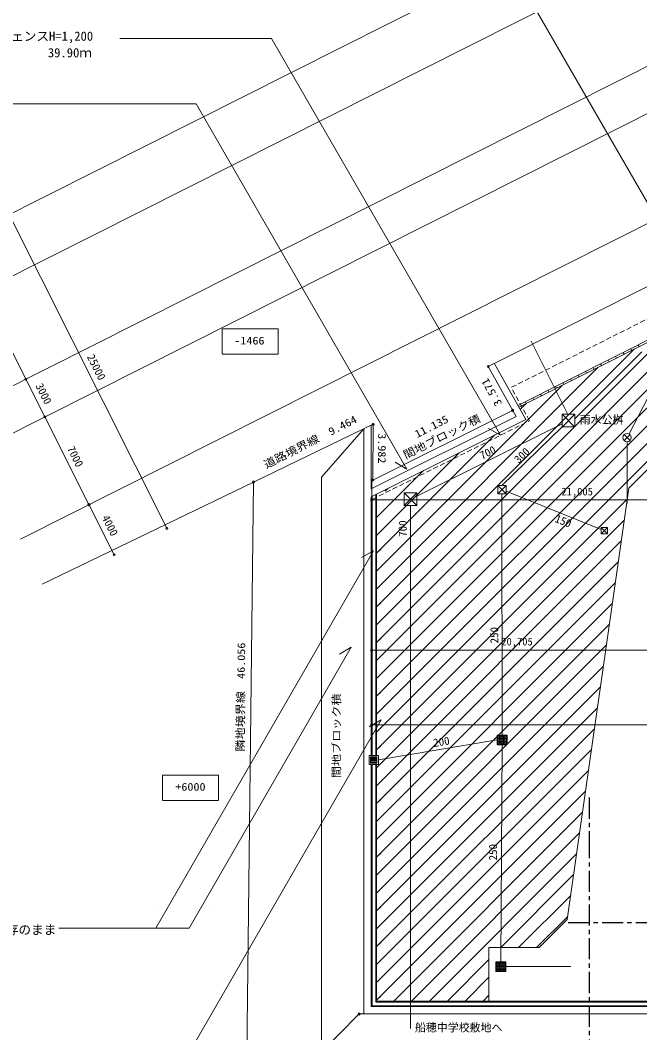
# Model space of a CAD drawing. Units: millimetres at full size, sheet at 1:300, with parts at other scales. Extents: x -120150 to 120150, y -84600 to 84600.
# Drawn here: x -68420 to -24283, y -44753 to 27312 of the extents above; entities that cross this region are included whole.
import ezdxf
from ezdxf.enums import TextEntityAlignment as Align

# ---------------------------------------------------------------- set-up
doc = ezdxf.new("R2010")
doc.units = ezdxf.units.MM
doc.header["$LTSCALE"] = 300
doc.header["$PDMODE"] = 32
doc.header["$PDSIZE"] = 150
doc.linetypes.add('CHAIN1', pattern=[8, 5, -1, 1, -1])
doc.linetypes.add('DASHED1', pattern=[1.8, 1.2, -0.6])
for name, color, linetype, lineweight in [('0-5_姿線', 7, 'Continuous', 13), ('0-6_文字線', 5, 'Continuous', 13), ('0-7_寸法線', 4, 'Continuous', 13), ('0-8_建具線', 1, 'Continuous', 13), ('0-9_ハッチ線', 3, 'Continuous', 13), ('0-C_強調線', 4, 'Continuous', 13), ('4-5_室別面積', 7, 'Continuous', 18), ('4-A_家具線', 1, 'Continuous', 18)]:
    doc.layers.add(name, color=color, linetype=linetype, lineweight=lineweight)
for name, color, linetype in [('4-1_庇', 7, 'CHAIN1'), ('4-D_強調線', 4, 'Continuous'), ('5-6_文字線', 7, 'Continuous')]:
    doc.layers.add(name, color=color, linetype=linetype)
doc.styles.add('ＭＳ ゴシック', font='')
doc.styles.get('ＭＳ ゴシック').set_extended_font_data('MS Gothic')

# ---------------------------------------------------------------- blocks, each defined once
blk = doc.blocks.new('blanked_dot')
at = {"color": 0, "linetype": 'Continuous', "lineweight": -2}
blk.add_circle((0, 0), 1.25, dxfattribs=at)

msp = doc.modelspace()

# ---------------------------------------------------------------- linework, layer by layer
at = {"layer": '0-5_姿線'}
for p, q in [((42888.5, 41883.4), (-35082.9, 2662.5)), ((-33099.6, -892.1), (-35082.9, 2662.5)), ((-43300.5, -5428.4), (-33343.4, -455)), ((-51799.5, -5556.5), (-43278, -1448.4)), ((-43300.5, -5428.4), (-43278, -1448.4)), ((-52326.9, -51553.5), (-51799.5, -5556.5)), ((-44271.9, -43416), (-52326.9, -51553.5)), ((-44271.9, -43416), (43228.1, -43416))]:
    msp.add_line(p, q, dxfattribs=at)
for centre, start, end in [((-35082.9, 2662.5), 0, 180), ((-35082.9, 2662.5), 180, 0), ((-33343.4, -455), 0, 180), ((-33343.4, -455), 180, 0), ((-43278, -1448.4), 0, 180), ((-43278, -1448.4), 180, 0), ((-51799.5, -5556.5), 0, 180), ((-51799.5, -5556.5), 180, 0), ((-43300.5, -5428.4), 0, 180), ((-43300.5, -5428.4), 180, 0), ((-44271.9, -43416), 0, 180), ((-44271.9, -43416), 180, 0)]:
    msp.add_arc(centre, 75, start, end, dxfattribs=at)
at = {"layer": '0-6_文字線', "color": 4}
for p, q in [((-54036.3, 5343.1), (-54036.3, 3563.1)), ((-54026.3, 5353.1), (-50046.3, 5353.1)), ((-50036.3, 5343.1), (-50036.3, 3563.1)), ((-54026.3, 3553.1), (-50046.3, 3553.1))]:
    msp.add_line(p, q, dxfattribs=at)
at = {"layer": '0-7_寸法線'}
for p, q in [((50413.5, 69175.7), (-75781.2, 5697.7)), ((53559.1, 62922.3), (-72741, -608.7)), ((54907.2, 60242.3), (-71438.1, -3311.5)), ((58052.8, 53988.8), (-68397.9, -9617.9))]:
    msp.add_line(p, q, dxfattribs=at)
at = {"layer": '0-8_建具線'}
for p, q in [((-69205.8, 13482.8), (-57971.6, -8850.9)), ((-71160.4, 8022.1), (-68014.8, 1768.7)), ((-68014.8, 1768.7), (-66666.7, -911.4)), ((-66666.7, -911.4), (-63521.2, -7164.8)), ((-63521.2, -7164.8), (-61723.7, -10738.2))]:
    msp.add_line(p, q, dxfattribs=at)
at = {"layer": '0-9_ハッチ線'}
for p, q in [((48616.1, 72749.1), (-77518.5, 9301.4)), ((-51799.5, -5556.5), (-66856.5, -12815.2))]:
    msp.add_line(p, q, dxfattribs=at)
for centre, start, end in [((-58281.2, -26425.2), 90, 180), ((-54301.2, -26425.2), 0, 90), ((-58540.6, -36145.6), 180, 270), ((-54560.6, -36145.6), 270, 0)]:
    msp.add_arc(centre, 10, start, end, dxfattribs=at)
at = {"layer": '0-C_強調線'}
for p, q in [((-58291.2, -26425.2), (-58291.2, -28205.2)), ((-58281.2, -26415.2), (-54301.2, -26415.2)), ((-54291.2, -26425.2), (-54291.2, -28205.2)), ((-58281.2, -28215.2), (-54301.2, -28215.2))]:
    msp.add_line(p, q, dxfattribs=at)
at = {"layer": '4-1_庇'}
for p, q in [((-27872.9, -31915.9), (-27872.9, -28015.9)), ((-27872.9, -58727.9), (-27872.9, -31595.3)), ((-29372.9, -36915.9), (62387.3, -36915.9))]:
    msp.add_line(p, q, dxfattribs=at)
at = {"layer": '4-5_室別面積'}
for p, q in [((-35040.6, 33899.2), (-18732.8, 5653.4)), ((-50512.9, 26019), (-61324.1, 26019)), ((-50512.9, 26019), (-34205.2, -2226.8)), ((-55879, 21367), (-69607.6, 21367)), ((-55879, 21367), (-40867.1, -4634.4)), ((-32969.5, -99), (-21373.3, 5734.1)), ((-32896.3, -230.1), (-21337.7, 5584.1)), ((-25465.4, 3675.7), (-25398, 3541.7)), ((-24929.4, 3945.3), (-24862, 3811.3)), ((-24393.4, 4214.9), (-24326, 4080.9)), ((-26537.4, 3136.4), (-26470, 3002.4)), ((-26001.4, 3406), (-25934, 3272)), ((-28145.4, 2327.6), (-28078, 2193.6)), ((-27609.4, 2597.2), (-27542, 2463.2)), ((-27073.4, 2866.8), (-27006, 2732.8)), ((-29753.5, 1518.7), (-29686, 1384.7)), ((-29217.4, 1788.3), (-29150, 1654.3)), ((-28681.4, 2057.9), (-28614, 1923.9)), ((-30825.5, 979.5), (-30758.1, 845.5)), ((-30289.5, 1249.1), (-30222.1, 1115.1)), ((-32433.5, 170.6), (-32366.1, 36.6)), ((-31897.5, 440.2), (-31830.1, 306.2)), ((-31361.5, 709.8), (-31294.1, 575.8)), ((-25048, -2124.4), (-23702.9, 437.9)), ((-43427.9, -6050.9), (-33099.6, -892.1)), ((-43947.9, -1771.4), (-43947.9, -43416)), ((-43427.9, -1520.7), (-43427.9, -6050.9)), ((-34205.2, -2226.8), (-35050.7, -1738.7)), ((-25399.2, -2601.6), (-24975, -2177.3)), ((-24973.5, -2603.4), (-25397.8, -2179.1)), ((-25185.6, -2691), (-25185.6, -7085.5)), ((-21493, -2415.9), (-25072.9, -5995.9)), ((-40867.1, -4634.4), (-41712.6, -4146.3)), ((-43027.9, -6410.1), (-43027.9, -25010.8)), ((-25072.9, -5995.9), (-29448, -36696)), ((-43427.9, -6609.8), (-43427.9, -25010.8)), ((-58762, -37314.6), (-43250.3, -10447.5)), ((-43250.3, -10447.5), (-44095.7, -10935.7)), ((-56385.2, -37314.6), (-44839.1, -17316.2)), ((-44839.1, -17316.2), (-45684.6, -17804.4)), ((-43556, -25010.8), (-42906, -25010.8)), ((-43556, -25660.8), (-43556, -25010.8)), ((-43456, -25185.8), (-43006, -25185.8)), ((-43006, -25185.8), (-43006, -25485.8)), ((-42906, -25010.8), (-42906, -25660.8)), ((-42906, -25660.8), (-43556, -25660.8)), ((-43456, -25260.8), (-43006, -25260.8)), ((-43456, -25335.8), (-43006, -25335.8)), ((-43456, -25410.8), (-43006, -25410.8)), ((-43456, -25485.8), (-43006, -25485.8)), ((-43427.9, -25660.8), (-43427.9, -42896)), ((-43027.9, -25660.8), (-43027.9, -42496)), ((-56385.2, -37314.6), (-65669.4, -37314.6)), ((-43027.9, -42496), (-22697.9, -42496)), ((-43427.9, -42896), (-22697.9, -42896))]:
    msp.add_line(p, q, dxfattribs=at)
at = {"layer": '4-5_室別面積', "color": 1}
for p, q in [((-34437.9, -23566), (-34437.9, -24266)), ((-34387.9, -23616), (-34387.9, -24216)), ((-33787.9, -23616), (-34387.9, -23616)), ((-33787.9, -23716), (-34387.9, -23716)), ((-34287.9, -23616), (-34287.9, -24216)), ((-34187.9, -23616), (-34187.9, -24216)), ((-34087.9, -23616), (-34087.9, -24216)), ((-33987.9, -23616), (-33987.9, -24216)), ((-33887.9, -23616), (-33887.9, -24216)), ((-33787.9, -24216), (-33787.9, -23616)), ((-34437.9, -24266), (-33737.9, -24266)), ((-33787.9, -23816), (-34387.9, -23816)), ((-33787.9, -23916), (-34387.9, -23916)), ((-33787.9, -24016), (-34387.9, -24016)), ((-33787.9, -24116), (-34387.9, -24116)), ((-34387.9, -24216), (-33787.9, -24216)), ((-33827.9, -39696), (-34527.9, -39696)), ((-33877.9, -39846), (-34477.9, -39846)), ((-33877.9, -39946), (-34477.9, -39946)), ((-33877.9, -40046), (-34477.9, -40046)), ((-33877.9, -40146), (-34477.9, -40146)), ((-33877.9, -40246), (-34477.9, -40246)), ((-34377.9, -39746), (-34377.9, -40346)), ((-34277.9, -39746), (-34277.9, -40346)), ((-34177.9, -39746), (-34177.9, -40346)), ((-34077.9, -39746), (-34077.9, -40346)), ((-33977.9, -39746), (-33977.9, -40346)), ((-33837.9, -40046), (-29188.2, -40046)), ((-33827.9, -40396), (-33827.9, -39696))]:
    msp.add_line(p, q, dxfattribs=at)
at = {"layer": '4-5_室別面積'}
for points in [[(-43947.9, -1771.4), (-46947.9, -5200.3), (-46947.9, -46416), (46240.1, -46416), (46015.8, 9905.8)], [(-43427.9, -6609.8), (-32407.9, -1105.6), (-34646.2, 2906.2)], [(-58297.1, -49493.8), (-42706.1, -22489.5), (-43551.6, -22977.7)], [(-35027.9, -42483.6), (-35027.9, -38696), (-31448, -38696), (-29448, -36696)]]:
    msp.add_lwpolyline(points, dxfattribs=at)
at = {"layer": '4-5_室別面積', "color": 1}
for points in [[(-33737.9, -24266), (-33737.9, -23566), (-34437.9, -23566)], [(-34527.9, -39696), (-34527.9, -40396), (-33827.9, -40396)]]:
    msp.add_lwpolyline(points, dxfattribs=at)
at = {"layer": '4-5_室別面積'}
msp.add_lwpolyline([(-43006, -25110.8), (-43006, -25560.8), (-43456, -25560.8), (-43456, -25110.8)], close=True, dxfattribs=at)
at = {"layer": '4-5_室別面積', "color": 1}
msp.add_lwpolyline([(-34477.9, -40346), (-33877.9, -40346), (-33877.9, -39746), (-34477.9, -39746)], close=True, dxfattribs=at)
at = {"layer": '4-5_室別面積'}
msp.add_circle((-25185.5, -2391), 300, dxfattribs=at)
at = {"layer": '4-A_家具線', "color": 3, "linetype": 'DASHED1'}
msp.add_line((-11387.4, 12266.3), (-33448.2, 1169.4), dxfattribs=at)
at = {"layer": '4-A_家具線'}
for p, q in [((-29399.9, -739.3), (-32019.6, 4468.6)), ((-28915.2, -1055.5), (-24145.6, 3714.1)), ((-40167, -6552.3), (-29815.2, -1411)), ((-28915.2, -735.8), (-29841.9, -1662.5)), ((-29815.2, -735.8), (-28915.2, -735.8)), ((-29815.2, -735.8), (-28908.5, -1642.5)), ((-28915.2, -735.8), (-28915.2, -1635.8)), ((-34102.9, -5796), (-29815.2, -1634.6)), ((-43377.9, -6822.3), (-43377.9, -5322.3)), ((-40167, -6327.6), (-41067, -6327.6)), ((-41067, -6327.6), (-41067, -7227.6)), ((-41067, -6327.6), (-40167, -7227.6)), ((-40171.9, -6327.6), (-41067, -7227.6)), ((-34402.9, -5796), (-33802.9, -6396)), ((-34402.9, -6396), (-33802.9, -6396)), ((-34087.9, -23566), (-34102.9, -6396)), ((-33802.9, -6396), (-33802.9, -5796)), ((-27041.4, -8925.5), (-33802.9, -6216.2)), ((-43377.9, -6822.3), (-22372.9, -6822.3)), ((-40620.7, -7227.6), (-40620.7, -10030.4)), ((-27041.4, -9241.2), (-26591.4, -8791.2)), ((-26591.4, -9241.2), (-27038.5, -8785.1)), ((-40620.7, -9490.3), (-40620.7, -44461.8)), ((-43377.9, -17529.3), (-43377.9, -16029.3)), ((-43377.9, -17529.3), (-22672.9, -17529.3)), ((-43377.9, -22848), (-43377.9, -21348)), ((-43377.9, -22848), (-2872.9, -22848)), ((-42906, -25335.8), (-34437.9, -23916)), ((-34177.9, -39696), (-34087.9, -24266))]:
    msp.add_line(p, q, dxfattribs=at)
at = {"layer": '4-A_家具線', "color": 3, "linetype": 'DASHED1'}
msp.add_lwpolyline([(-43338.6, -6788.8), (-32131.3, -1190.9), (-33448.2, 1169.4)], dxfattribs=at)
at = {"layer": '4-A_家具線'}
for points in [[(-29815.2, -735.8), (-29815.2, -1635.8), (-28915.2, -1635.8)], [(-41067, -7227.6), (-40167, -7227.6), (-40167, -6327.6)]]:
    msp.add_lwpolyline(points, dxfattribs=at)
for points in [[(-33802.9, -5796), (-34402.9, -5796), (-34402.9, -6396)], [(-27041.4, -9241.2), (-26591.4, -9241.2), (-26591.4, -8791.2), (-27041.4, -8791.2)]]:
    msp.add_lwpolyline(points, close=True, dxfattribs=at)
for p in [(-43377.9, -6822.3), (-43377.9, -17529.3), (-43377.9, -22848)]:
    msp.add_point(p, dxfattribs=at)
at = {"layer": '4-D_強調線'}
for p, q in [((-43077.9, -6435), (-43077.9, -25010.8)), ((-43377.9, -6584.9), (-43377.9, -25010.8)), ((-43377.9, -25660.8), (-43377.9, -42846)), ((-43077.9, -25660.8), (-43077.9, -42546)), ((-43377.9, -42846), (-22697.9, -42846)), ((-43077.9, -42546), (-22697.9, -42546))]:
    msp.add_line(p, q, dxfattribs=at)
at = {"layer": '5-6_文字線'}
for p, q in [((-43027.9, -18261.5), (-19182.4, 5584.1)), ((-43027.9, -20807.1), (-16636.8, 5584.1)), ((-43027.9, -19534.3), (-17909.6, 5584.1)), ((-43027.9, -16988.7), (-20455.1, 5584.1)), ((-43027.9, -15716), (-22122.9, 5189.1)), ((-43027.9, -22079.9), (-16113.7, 4834.4)), ((-43027.9, -14443.2), (-24684, 3900.8)), ((-43027.9, -13170.4), (-27245, 2612.6)), ((-43027.9, -11897.6), (-29806, 1324.4)), ((-32802.1, -399), (-32367, 36.1)), ((-43027.9, -10624.8), (-34607.2, -2204.1)), ((-43027.9, -23352.7), (-22647.9, -2972.7)), ((-43027.9, -9352), (-37150.2, -3474.2)), ((-43027.9, -8079.2), (-39693.1, -4744.4)), ((-42427.9, -6206.4), (-42236.1, -6014.5)), ((-43027.9, -24625.5), (-25185.1, -6782.6)), ((-43027.9, -8079.2), (-42727.9, -7779.2)), ((-43027.9, -25898.3), (-25396.6, -8266.9)), ((-43027.9, -9352), (-42727.9, -9052)), ((-43027.9, -27171.1), (-25608.1, -9751.3)), ((-43027.9, -10624.8), (-42727.9, -10324.8)), ((-43027.9, -28443.9), (-25819.6, -11235.6)), ((-43027.9, -11897.6), (-42727.9, -11597.6)), ((-43027.9, -29716.7), (-26031.2, -12719.9)), ((-43027.9, -13170.4), (-42727.9, -12870.4)), ((-43027.9, -14443.2), (-42727.9, -14143.2)), ((-43027.9, -30989.5), (-26242.7, -14204.2)), ((-43027.9, -15716), (-42727.9, -15416)), ((-43027.9, -32262.3), (-26454.2, -15688.5)), ((-43027.9, -16988.7), (-42727.9, -16688.7)), ((-43027.9, -33535), (-26665.8, -17172.9)), ((-43027.9, -18261.5), (-42727.9, -17961.5)), ((-43027.9, -34807.8), (-26877.3, -18657.2)), ((-43027.9, -19534.3), (-42727.9, -19234.3)), ((-43027.9, -36080.6), (-27088.8, -20141.5)), ((-43027.9, -20807.1), (-42727.9, -20507.1)), ((-43027.9, -37353.4), (-27300.3, -21625.8)), ((-43027.9, -22079.9), (-42727.9, -21779.9)), ((-43027.9, -23352.7), (-42727.9, -23052.7)), ((-43027.9, -38626.2), (-27511.9, -23110.1)), ((-43027.9, -24625.5), (-42727.9, -24325.5)), ((-43027.9, -39899), (-27723.4, -24594.5)), ((-43027.9, -25898.3), (-42727.9, -25598.3)), ((-43027.9, -41171.8), (-27934.9, -26078.8)), ((-43027.9, -27171.1), (-42727.9, -26871.1)), ((-43027.9, -42444.6), (-28146.5, -27563.1)), ((-43027.9, -28443.9), (-42727.9, -28143.9)), ((-43027.9, -29716.7), (-42727.9, -29416.7)), ((-41806.5, -42496), (-28358, -29047.4)), ((-43027.9, -30989.5), (-42727.9, -30689.5)), ((-40533.7, -42496), (-28569.5, -30531.7)), ((-43027.9, -32262.3), (-42727.9, -31962.3)), ((-39260.9, -42496), (-28781, -32016.1)), ((-43027.9, -33535), (-42727.9, -33235)), ((-34188.1, -38696), (-28992.6, -33500.4)), ((-43027.9, -34807.8), (-42727.9, -34507.8)), ((-32915.3, -38696), (-29204.1, -34984.7)), ((-43027.9, -36080.6), (-42727.9, -35780.6)), ((-31642.6, -38696), (-29415.6, -36469)), ((-43027.9, -37353.4), (-42727.9, -37053.4)), ((-43027.9, -38626.2), (-42727.9, -38326.2)), ((-43027.9, -39899), (-42727.9, -39599)), ((-37988.1, -42496), (-35027.9, -39535.8)), ((-43027.9, -41171.8), (-42727.9, -40871.8)), ((-36715.3, -42496), (-35027.9, -40808.6)), ((-43027.9, -42444.6), (-42727.9, -42144.6)), ((-35442.6, -42496), (-35027.9, -42081.3))]:
    msp.add_line(p, q, dxfattribs=at)

# ---------------------------------------------------------------- block references
at = {"layer": '0-8_建具線', "xscale": 60, "yscale": 60}
for p, rotation in [((-68014.8, 1768.7), 116.7), ((-68014.8, 1768.7), 296.7), ((-66666.7, -911.4), 296.7), ((-66666.7, -911.4), 116.7), ((-63521.2, -7164.8), 116.7), ((-63521.2, -7164.8), 296.7), ((-57971.6, -8850.9), 296.7), ((-61723.7, -10738.2), 296.7)]:
    msp.add_blockref('blanked_dot', p, dxfattribs=dict(at, rotation=rotation))

# ---------------------------------------------------------------- texts
at = {"layer": '0-6_文字線', "style": 'ＭＳ ゴシック', "width": 1.15}
for s, p in [('-1466', (-53168.7, 4068.6)), ('+6000', (-57369.4, -27690.2))]:
    msp.add_text(s, height=549.9, dxfattribs=at).set_placement(p, align=Align.BOTTOM_LEFT)
for s, rotation, p in [('3.571', 119.27, (-33927.9, 103)), ('道路境界線  9.464', 27, (-50823.8, -4756.4)), ('間地ブロック積', 26.541, (-40887.3, -4072.3)), ('11.135', 27, (-40072.2, -2578)), ('3.982', 269.677, (-43079.4, -2081.4)), ('隣地境界線  46.056', 89.343, (-52312.8, -24743.3)), ('間地ブロック積', 90, (-45450.3, -26638.4))]:
    msp.add_text(s, height=549.9, rotation=rotation, dxfattribs=at).set_placement(p, align=Align.BOTTOM_LEFT)
at = {"layer": '0-8_建具線', "style": 'ＭＳ ゴシック'}
for s, p in [('25000', (-63836.2, 3278.7)), ('3000', (-67501, 1217.8)), ('7000', (-65254.2, -3248.9)), ('4000', (-62782.6, -8162.3))]:
    msp.add_text(s, height=569.6, rotation=296.703, dxfattribs=at).set_placement(p, align=Align.BOTTOM_LEFT)
at = {"layer": '4-5_室別面積', "style": 'ＭＳ ゴシック'}
for s, p in [('ネットフェンスH=1,200', (-72667.3, 25652.4)), ('39.90ｍ', (-66453.3, 24474.2))]:
    msp.add_text(s, height=659.8, dxfattribs=at).set_placement(p, align=Align.BOTTOM_LEFT)
at = {"layer": '4-5_室別面積', "color": 1, "style": 'ＭＳ ゴシック'}
for s, rotation, p in [('250', 90, (-34191, -17040.9)), ('200', 9.519, (-38916.6, -24587.6)), ('250', 90, (-34282.9, -32484.6))]:
    msp.add_text(s, height=571.8, rotation=rotation, dxfattribs=at).set_placement(p, align=Align.BOTTOM_LEFT)
at = {"layer": '4-A_家具線', "style": 'ＭＳ ゴシック'}
for s, rotation, p in [('700', 26.412, (-35437.9, -4125.4)), ('300', 44.143, (-32778.2, -4389.8)), ('700', 90, (-40714.9, -9454.5)), ('150', 338.164, (-30443.6, -8540.1))]:
    msp.add_text(s, height=571.8, rotation=rotation, dxfattribs=at).set_placement(p, align=Align.BOTTOM_LEFT)
for s, height, p in [('21,005', 549.9, (-29864.8, -6674)), ('20,705', 549.9, (-34150.4, -17350.6)), ('船穂中学校敷地へ', 571.8, (-40303.3, -44843.2))]:
    msp.add_text(s, height=height, dxfattribs=at).set_placement(p, align=Align.BOTTOM_LEFT)
at = {"layer": '5-6_文字線', "style": 'ＭＳ ゴシック'}
for s, height, p in [('雨水公桝', 571.8, (-28562, -1574.4)), ('間地ブロック積・Ｕ字溝は既存のまま', 659.8, (-81148.9, -37948.3))]:
    msp.add_text(s, height=height, dxfattribs=at).set_placement(p, align=Align.BOTTOM_LEFT)

doc.saveas('drawing.dxf')
